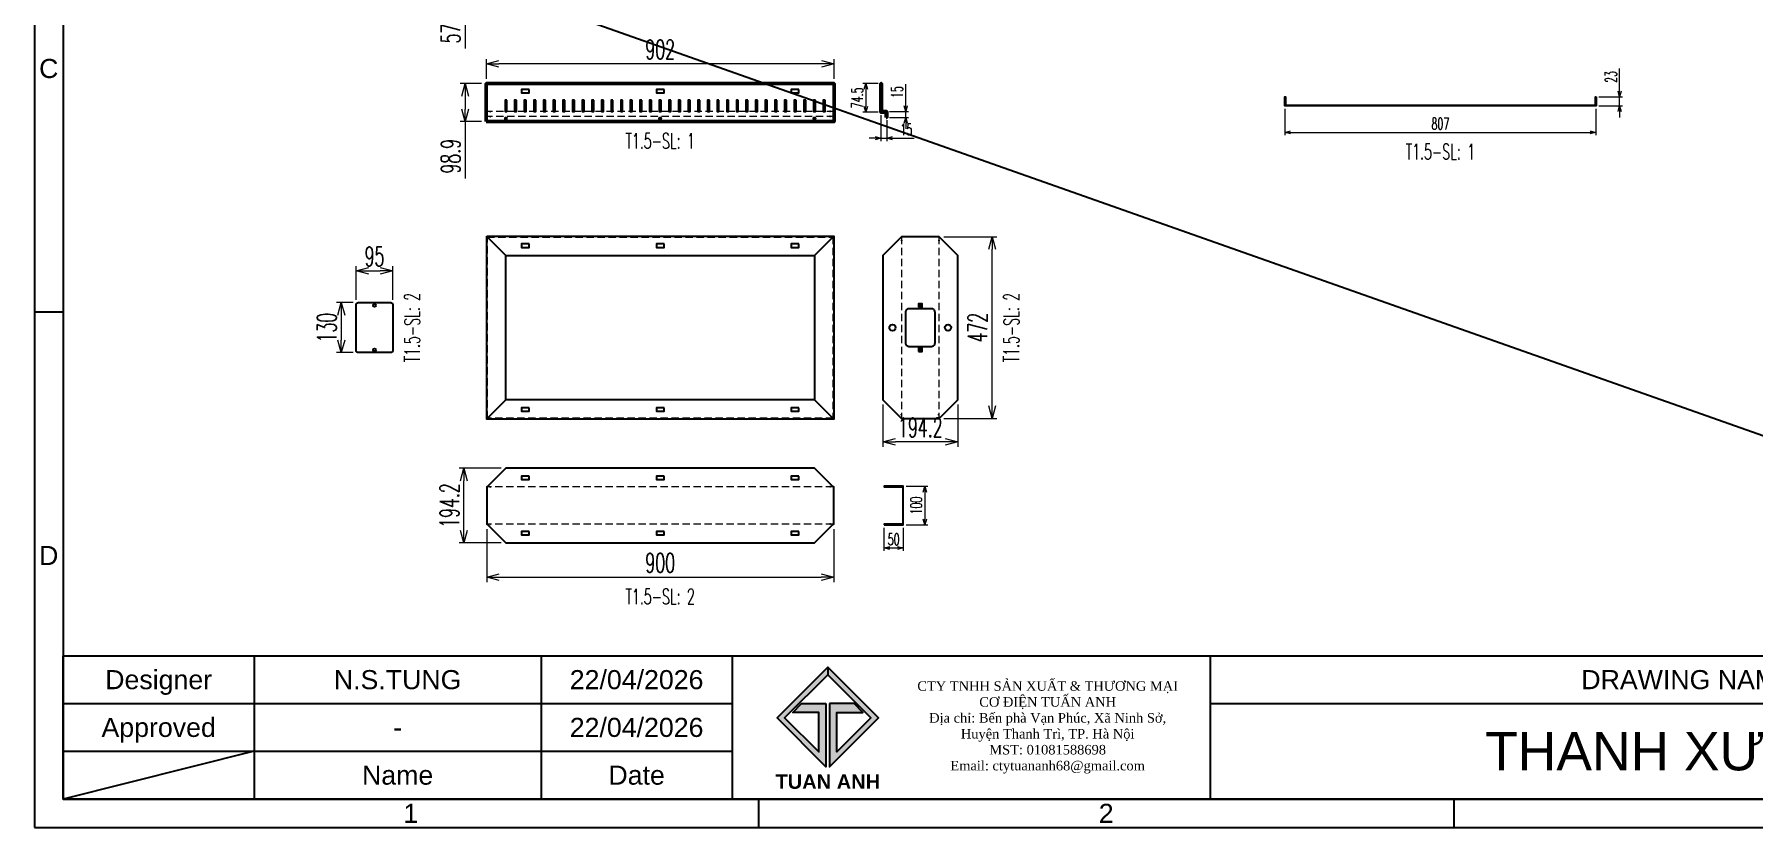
# Model space of a CAD drawing. Header units: millimetres. Extents: x -28296 to 1159, y -35880 to -26991.
# Drawn here: x -13568 to -9109, y -35880 to -33820 of the extents above; entities that cross this region are included whole.
import ezdxf
from ezdxf.enums import TextEntityAlignment as Align

# ---------------------------------------------------------------- set-up
doc = ezdxf.new("R2010")
doc.units = ezdxf.units.MM
doc.header["$LTSCALE"] = 3
doc.linetypes.add('HIDDEN', pattern=[9.525, 6.35, -3.175])
doc.layers.add('@.DM. KÍCH THƯỚC', color=8, linetype='Continuous', lineweight=5, transparency=0.2)
for name, color, linetype in [('@.DM. NÉT CHÍNH', 7, 'Continuous'), ('@.TEXT', 7, 'Continuous'), ('@.VISIBLE', 7, 'Continuous'), ('dim', 7, 'Continuous')]:
    doc.layers.add(name, color=color, linetype=linetype)
doc.layers.add('@.DM. NÉT ĐỨT', color=8, linetype='HIDDEN', lineweight=9)
doc.layers.add('Visible (ISO)', color=7, linetype='Continuous', lineweight=50)
doc.styles.add('Ann_w01', font='romans.shx', dxfattribs={"width": 0.6, "bigfont": 'chineset.shx'})
doc.styles.add('Arial', font='arial.ttf')
doc.dimstyles.new('Dim 01_SC15', dxfattribs={"dimscale": 15, "dimtxt": 2, "dimasz": 1, "dimexe": 0.5, "dimexo": 0.5, "dimgap": 0.5, "dimtad": 1, "dimdec": 1, "dimzin": 12, "dimdsep": 46, "dimtxsty": 'Ann_w01', "dimblk": 'OPEN30', "dimcen": 1.5, "dimclrd": 6, "dimclre": 6, "dimclrt": 3, "dimazin": 3, "dimtm": 1e-09, "dimtfac": 1, "dimtdec": 1, "dimtmove": 0, "dimatfit": 3, "dimldrblk": 'OPEN30', "dimfxl": 1, "dimtolj": 1, "dimlwd": 20, "dimlwe": 20, "dimarcsym": 0})
doc.dimstyles.new('Dim 01_SC25', dxfattribs={"dimscale": 25, "dimtxt": 2, "dimasz": 1.3, "dimexe": 0.5, "dimexo": 0.5, "dimgap": 0.5, "dimtad": 1, "dimdec": 1, "dimzin": 12, "dimdsep": 46, "dimtxsty": 'Ann_w01', "dimblk": 'OPEN30', "dimcen": 1.5, "dimclrd": 6, "dimclre": 6, "dimclrt": 3, "dimadec": 1, "dimazin": 3, "dimtm": 1e-09, "dimtfac": 1, "dimtdec": 1, "dimtmove": 0, "dimatfit": 3, "dimldrblk": 'OPEN30', "dimfxl": 1, "dimtolj": 1, "dimlwd": 20, "dimlwe": 20, "dimarcsym": 0})

# ---------------------------------------------------------------- blocks, each defined once
blk = doc.blocks.new('_Open30')
at = {"color": 0, "linetype": 'ByBlock', "lineweight": -2}
for p, q in [((-1, 0.27), (0, 0)), ((0, 0), (-1, -0.27)), ((0, 0), (-1, 0))]:
    blk.add_line(p, q, dxfattribs=at)
blk = doc.blocks.new('*D2020')
at = {"layer": '@.DM. KÍCH THƯỚC', "color": 6, "lineweight": 20, "transparency": 16777216}
for p, q in [((-12396.2, -33935.6), (-12396.2, -33884.6)), ((-11494.2, -33935.6), (-11494.2, -33884.6)), ((-11526.7, -33897.1), (-12363.7, -33897.1))]:
    blk.add_line(p, q, dxfattribs=at)
at = {"layer": 'Defpoints', "color": 0, "transparency": 16777216}
for p in [(-12396.2, -33897.1), (-12396.2, -33948.1), (-11494.2, -33948.1)]:
    blk.add_point(p, dxfattribs=at)
at = {"layer": '@.DM. KÍCH THƯỚC', "color": 6, "lineweight": 20, "transparency": 16777216, "xscale": 32.5, "yscale": 32.5, "zscale": 32.5, "rotation": 180}
blk.add_blockref('_Open30', (-12396.2, -33897.1), dxfattribs=at)
at = {"layer": '@.DM. KÍCH THƯỚC', "color": 6, "lineweight": 20, "transparency": 16777216, "xscale": 32.5, "yscale": 32.5, "zscale": 32.5}
blk.add_blockref('_Open30', (-11494.2, -33897.1), dxfattribs=at)
at = {"layer": '@.DM. KÍCH THƯỚC', "color": 3, "transparency": 16777216, "insert": (-11945.2, -33859.6), "char_height": 50, "attachment_point": 5, "style": 'Ann_w01'}
blk.add_mtext('\\A1;902', dxfattribs=at)
blk = doc.blocks.new('*D2025')
at = {"layer": '@.DM. KÍCH THƯỚC', "color": 6, "lineweight": 20, "transparency": 16777216}
for p, q in [((-10325, -34013.5), (-10325, -34082.5)), ((-9518, -34013.5), (-9518, -34082.5)), ((-10310, -34075), (-9533, -34075))]:
    blk.add_line(p, q, dxfattribs=at)
at = {"layer": 'Defpoints', "color": 0, "transparency": 16777216}
for p in [(-10325, -34006), (-9518, -34006), (-9518, -34075)]:
    blk.add_point(p, dxfattribs=at)
at = {"layer": '@.DM. KÍCH THƯỚC', "color": 6, "lineweight": 20, "transparency": 16777216, "xscale": 15, "yscale": 15, "zscale": 15, "rotation": 180}
blk.add_blockref('_Open30', (-10325, -34075), dxfattribs=at)
at = {"layer": '@.DM. KÍCH THƯỚC', "color": 6, "lineweight": 20, "transparency": 16777216, "xscale": 15, "yscale": 15, "zscale": 15}
blk.add_blockref('_Open30', (-9518, -34075), dxfattribs=at)
at = {"layer": '@.DM. KÍCH THƯỚC', "color": 3, "transparency": 16777216, "insert": (-9921.5, -34052.5), "char_height": 30, "attachment_point": 5, "style": 'Ann_w01'}
blk.add_mtext('\\A1;807', dxfattribs=at)
blk = doc.blocks.new('*D2027')
at = {"layer": 'Defpoints', "color": 0, "transparency": 16777216}
for p in [(-12395.2, -35092.5), (-11495.2, -35092.5), (-11495.2, -35230.1)]:
    blk.add_point(p, dxfattribs=at)
at = {"layer": 'dim', "color": 6, "lineweight": 20, "transparency": 16777216}
for p, q in [((-12395.2, -35105), (-12395.2, -35242.6)), ((-11495.2, -35105), (-11495.2, -35242.6)), ((-12362.7, -35230.1), (-11527.7, -35230.1))]:
    blk.add_line(p, q, dxfattribs=at)
at = {"layer": 'dim', "color": 6, "lineweight": 20, "transparency": 16777216, "xscale": 32.5, "yscale": 32.5, "zscale": 32.5, "rotation": 180}
blk.add_blockref('_Open30', (-12395.2, -35230.1), dxfattribs=at)
at = {"layer": 'dim', "color": 6, "lineweight": 20, "transparency": 16777216, "xscale": 32.5, "yscale": 32.5, "zscale": 32.5}
blk.add_blockref('_Open30', (-11495.2, -35230.1), dxfattribs=at)
at = {"layer": 'dim', "color": 3, "transparency": 16777216, "insert": (-11945.2, -35192.6), "char_height": 50, "attachment_point": 5, "style": 'Ann_w01'}
blk.add_mtext('\\A1;900', dxfattribs=at)
blk = doc.blocks.new('*D2028')
at = {"layer": 'Defpoints', "color": 0, "transparency": 16777216}
for p in [(-12454.5, -34946.8), (-12345.2, -34946.8), (-12345.2, -35141)]:
    blk.add_point(p, dxfattribs=at)
at = {"layer": 'dim', "color": 6, "lineweight": 20, "transparency": 16777216}
for p, q in [((-12357.7, -34946.8), (-12467, -34946.8)), ((-12454.5, -35108.5), (-12454.5, -34979.3)), ((-12357.7, -35141), (-12467, -35141))]:
    blk.add_line(p, q, dxfattribs=at)
at = {"layer": 'dim', "color": 6, "lineweight": 20, "transparency": 16777216, "xscale": 32.5, "yscale": 32.5, "zscale": 32.5}
for p, rotation in [((-12454.5, -34946.8), 90), ((-12454.5, -35141), 270)]:
    blk.add_blockref('_Open30', p, dxfattribs=dict(at, rotation=rotation))
at = {"layer": 'dim', "color": 3, "transparency": 16777216, "insert": (-12492, -35043.9), "char_height": 50, "attachment_point": 5, "rotation": 90, "style": 'Ann_w01'}
blk.add_mtext('\\A1;194.2', dxfattribs=at)
blk = doc.blocks.new('*D2029')
at = {"layer": 'Defpoints', "color": 0, "transparency": 16777216}
for p in [(-11222, -34345.9), (-11084.4, -34345.9), (-11222, -34817.9)]:
    blk.add_point(p, dxfattribs=at)
at = {"layer": 'dim', "color": 6, "lineweight": 20, "transparency": 16777216}
for p, q in [((-11209.5, -34345.9), (-11071.9, -34345.9)), ((-11084.4, -34785.4), (-11084.4, -34378.4)), ((-11209.5, -34817.9), (-11071.9, -34817.9))]:
    blk.add_line(p, q, dxfattribs=at)
at = {"layer": 'dim', "color": 6, "lineweight": 20, "transparency": 16777216, "xscale": 32.5, "yscale": 32.5, "zscale": 32.5}
for p, rotation in [((-11084.4, -34345.9), 90), ((-11084.4, -34817.9), 270)]:
    blk.add_blockref('_Open30', p, dxfattribs=dict(at, rotation=rotation))
at = {"layer": 'dim', "color": 3, "transparency": 16777216, "insert": (-11121.9, -34581.9), "char_height": 50, "attachment_point": 5, "rotation": 90, "style": 'Ann_w01'}
blk.add_mtext('\\A1;472', dxfattribs=at)
blk = doc.blocks.new('*D2030')
at = {"layer": 'Defpoints', "color": 0, "transparency": 16777216}
for p in [(-11367.7, -34769.4), (-11173.5, -34769.4), (-11367.7, -34878.6)]:
    blk.add_point(p, dxfattribs=at)
at = {"layer": 'dim', "color": 6, "lineweight": 20, "transparency": 16777216}
for p, q in [((-11367.7, -34781.9), (-11367.7, -34891.1)), ((-11173.5, -34781.9), (-11173.5, -34891.1)), ((-11206, -34878.6), (-11335.2, -34878.6))]:
    blk.add_line(p, q, dxfattribs=at)
at = {"layer": 'dim', "color": 6, "lineweight": 20, "transparency": 16777216, "xscale": 32.5, "yscale": 32.5, "zscale": 32.5, "rotation": 180}
blk.add_blockref('_Open30', (-11367.7, -34878.6), dxfattribs=at)
at = {"layer": 'dim', "color": 6, "lineweight": 20, "transparency": 16777216, "xscale": 32.5, "yscale": 32.5, "zscale": 32.5}
blk.add_blockref('_Open30', (-11173.5, -34878.6), dxfattribs=at)
at = {"layer": 'dim', "color": 3, "transparency": 16777216, "insert": (-11270.6, -34841.1), "char_height": 50, "attachment_point": 5, "style": 'Ann_w01'}
blk.add_mtext('\\A1;194.2', dxfattribs=at)
blk = doc.blocks.new('*D2041')
at = {"layer": '@.DM. KÍCH THƯỚC', "color": 6, "lineweight": 20, "transparency": 16777216}
for p, q in [((-9456.8, -33968), (-9456.8, -33908.8)), ((-9510.5, -33983), (-9449.3, -33983)), ((-9510.5, -34006), (-9449.3, -34006)), ((-9456.8, -34006), (-9456.8, -33983)), ((-9456.8, -34021), (-9456.8, -34036))]:
    blk.add_line(p, q, dxfattribs=at)
at = {"layer": 'Defpoints', "color": 0, "transparency": 16777216}
for p in [(-9518, -33983), (-9518, -34006), (-9456.8, -33983)]:
    blk.add_point(p, dxfattribs=at)
at = {"layer": '@.DM. KÍCH THƯỚC', "color": 6, "lineweight": 20, "transparency": 16777216, "xscale": 15, "yscale": 15, "zscale": 15}
for p, rotation in [((-9456.8, -33983), 270), ((-9456.8, -34006), 90)]:
    blk.add_blockref('_Open30', p, dxfattribs=dict(at, rotation=rotation))
at = {"layer": '@.DM. KÍCH THƯỚC', "color": 3, "transparency": 16777216, "insert": (-9479.3, -33930.9), "char_height": 30, "attachment_point": 5, "rotation": 90, "style": 'Ann_w01'}
blk.add_mtext('\\A1;23', dxfattribs=at)
blk = doc.blocks.new('*D2061')
at = {"layer": '@.VISIBLE', "color": 6, "lineweight": 20, "transparency": 16777216}
for p, q in [((-12451.2, -33586), (-12451.2, -33553.5)), ((-12408.7, -33618.5), (-12463.7, -33618.5)), ((-12451.2, -33618.5), (-12451.2, -33675.7)), ((-12408.7, -33675.7), (-12463.7, -33675.7)), ((-12451.2, -33708.2), (-12451.2, -33857.2))]:
    blk.add_line(p, q, dxfattribs=at)
at = {"layer": 'Defpoints', "color": 0, "transparency": 16777216}
for p in [(-12396.2, -33618.5), (-12451.2, -33675.7), (-12396.2, -33675.7)]:
    blk.add_point(p, dxfattribs=at)
at = {"layer": '@.VISIBLE', "color": 6, "lineweight": 20, "transparency": 16777216, "xscale": 32.5, "yscale": 32.5, "zscale": 32.5}
for p, rotation in [((-12451.2, -33618.5), 270), ((-12451.2, -33675.7), 90)]:
    blk.add_blockref('_Open30', p, dxfattribs=dict(at, rotation=rotation))
at = {"layer": '@.VISIBLE', "color": 3, "transparency": 16777216, "insert": (-12488.7, -33799), "char_height": 50, "attachment_point": 5, "rotation": 90, "style": 'Ann_w01'}
blk.add_mtext('\\A1;57.2', dxfattribs=at)
blk = doc.blocks.new('*D2062')
at = {"layer": '@.VISIBLE', "color": 6, "lineweight": 20, "transparency": 16777216}
for p, q in [((-12408.7, -33948.1), (-12463.7, -33948.1)), ((-12451.2, -33980.6), (-12451.2, -34014.5)), ((-12408.7, -34047), (-12463.7, -34047)), ((-12451.2, -34047), (-12451.2, -34194.5))]:
    blk.add_line(p, q, dxfattribs=at)
at = {"layer": 'Defpoints', "color": 0, "transparency": 16777216}
for p in [(-12396.2, -33948.1), (-12451.2, -34047), (-12396.2, -34047)]:
    blk.add_point(p, dxfattribs=at)
at = {"layer": '@.VISIBLE', "color": 6, "lineweight": 20, "transparency": 16777216, "xscale": 32.5, "yscale": 32.5, "zscale": 32.5}
for p, rotation in [((-12451.2, -33948.1), 90), ((-12451.2, -34047), 270)]:
    blk.add_blockref('_Open30', p, dxfattribs=dict(at, rotation=rotation))
at = {"layer": '@.VISIBLE', "color": 3, "transparency": 16777216, "insert": (-12488.7, -34137), "char_height": 50, "attachment_point": 5, "rotation": 90, "style": 'Ann_w01'}
blk.add_mtext('\\A1;98.9', dxfattribs=at)
blk = doc.blocks.new('*D2065')
at = {"layer": '@.DM. KÍCH THƯỚC', "color": 6, "lineweight": 20, "transparency": 16777216}
for p, q in [((-11380.3, -33948.1), (-11419.3, -33948.1)), ((-11411.8, -33963.1), (-11411.8, -34007.6)), ((-11380.3, -34022.6), (-11419.3, -34022.6))]:
    blk.add_line(p, q, dxfattribs=at)
at = {"layer": 'Defpoints', "color": 0, "transparency": 16777216}
for p in [(-11372.8, -33948.1), (-11411.8, -34022.6), (-11372.8, -34022.6)]:
    blk.add_point(p, dxfattribs=at)
at = {"layer": '@.DM. KÍCH THƯỚC', "color": 6, "lineweight": 20, "transparency": 16777216, "xscale": 15, "yscale": 15, "zscale": 15}
for p, rotation in [((-11411.8, -33948.1), 90), ((-11411.8, -34022.6), 270)]:
    blk.add_blockref('_Open30', p, dxfattribs=dict(at, rotation=rotation))
at = {"layer": '@.DM. KÍCH THƯỚC', "color": 3, "transparency": 16777216, "insert": (-11434.3, -33985.3), "char_height": 30, "attachment_point": 5, "rotation": 90, "style": 'Ann_w01'}
blk.add_mtext('\\A1;74.5', dxfattribs=at)
blk = doc.blocks.new('*D2066')
at = {"layer": '@.DM. KÍCH THƯỚC', "color": 6, "lineweight": 20, "transparency": 16777216}
for p, q in [((-11308.5, -34006.1), (-11308.5, -33949.5)), ((-11350.3, -34021.1), (-11301, -34021.1)), ((-11308.5, -34036.1), (-11308.5, -34021.1)), ((-11350.3, -34036.1), (-11301, -34036.1)), ((-11308.5, -34051.1), (-11308.5, -34066.1))]:
    blk.add_line(p, q, dxfattribs=at)
at = {"layer": 'Defpoints', "color": 0, "transparency": 16777216}
for p in [(-11357.8, -34021.1), (-11308.5, -34021.1), (-11357.8, -34036.1)]:
    blk.add_point(p, dxfattribs=at)
at = {"layer": '@.DM. KÍCH THƯỚC', "color": 6, "lineweight": 20, "transparency": 16777216, "xscale": 15, "yscale": 15, "zscale": 15}
for p, rotation in [((-11308.5, -34021.1), 270), ((-11308.5, -34036.1), 90)]:
    blk.add_blockref('_Open30', p, dxfattribs=dict(at, rotation=rotation))
at = {"layer": '@.DM. KÍCH THƯỚC', "color": 3, "transparency": 16777216, "insert": (-11331, -33970.3), "char_height": 30, "attachment_point": 5, "rotation": 90, "style": 'Ann_w01'}
blk.add_mtext('\\A1;15', dxfattribs=at)
blk = doc.blocks.new('*D2067')
at = {"layer": '@.DM. KÍCH THƯỚC', "color": 6, "lineweight": 20, "transparency": 16777216}
for p, q in [((-11372.8, -34030.1), (-11372.8, -34097.6)), ((-11357.8, -34043.6), (-11357.8, -34097.6)), ((-11387.8, -34090.1), (-11402.8, -34090.1)), ((-11372.8, -34090.1), (-11357.8, -34090.1)), ((-11342.8, -34090.1), (-11286.2, -34090.1))]:
    blk.add_line(p, q, dxfattribs=at)
at = {"layer": 'Defpoints', "color": 0, "transparency": 16777216}
for p in [(-11372.8, -34022.6), (-11357.8, -34036.1), (-11357.8, -34090.1)]:
    blk.add_point(p, dxfattribs=at)
at = {"layer": '@.DM. KÍCH THƯỚC', "color": 6, "lineweight": 20, "transparency": 16777216, "xscale": 15, "yscale": 15, "zscale": 15}
blk.add_blockref('_Open30', (-11372.8, -34090.1), dxfattribs=at)
at = {"layer": '@.DM. KÍCH THƯỚC', "color": 6, "lineweight": 20, "transparency": 16777216, "xscale": 15, "yscale": 15, "zscale": 15, "rotation": 180}
blk.add_blockref('_Open30', (-11357.8, -34090.1), dxfattribs=at)
at = {"layer": '@.DM. KÍCH THƯỚC', "color": 3, "transparency": 16777216, "insert": (-11307, -34067.6), "char_height": 30, "attachment_point": 5, "style": 'Ann_w01'}
blk.add_mtext('\\A1;15', dxfattribs=at)
blk = doc.blocks.new('*D2068')
at = {"layer": '@.DM. KÍCH THƯỚC', "color": 6, "lineweight": 20, "transparency": 16777216}
for p, q in [((-11307.3, -34993.9), (-11251.4, -34993.9)), ((-11258.9, -35008.9), (-11258.9, -35078.9)), ((-11307.3, -35093.9), (-11251.4, -35093.9))]:
    blk.add_line(p, q, dxfattribs=at)
at = {"layer": 'Defpoints', "color": 0, "transparency": 16777216}
for p in [(-11314.8, -34993.9), (-11314.8, -35093.9), (-11258.9, -35093.9)]:
    blk.add_point(p, dxfattribs=at)
at = {"layer": '@.DM. KÍCH THƯỚC', "color": 6, "lineweight": 20, "transparency": 16777216, "xscale": 15, "yscale": 15, "zscale": 15}
for p, rotation in [((-11258.9, -34993.9), 90), ((-11258.9, -35093.9), 270)]:
    blk.add_blockref('_Open30', p, dxfattribs=dict(at, rotation=rotation))
at = {"layer": '@.DM. KÍCH THƯỚC', "color": 3, "transparency": 16777216, "insert": (-11281.4, -35043.9), "char_height": 30, "attachment_point": 5, "rotation": 90, "style": 'Ann_w01'}
blk.add_mtext('\\A1;100', dxfattribs=at)
blk = doc.blocks.new('*D2069')
at = {"layer": '@.DM. KÍCH THƯỚC', "color": 6, "lineweight": 20, "transparency": 16777216}
for p, q in [((-11364.8, -35101.4), (-11364.8, -35161.6)), ((-11314.8, -35101.4), (-11314.8, -35161.6)), ((-11349.8, -35154.1), (-11329.8, -35154.1))]:
    blk.add_line(p, q, dxfattribs=at)
at = {"layer": 'Defpoints', "color": 0, "transparency": 16777216}
for p in [(-11364.8, -35093.9), (-11314.8, -35093.9), (-11314.8, -35154.1)]:
    blk.add_point(p, dxfattribs=at)
at = {"layer": '@.DM. KÍCH THƯỚC', "color": 6, "lineweight": 20, "transparency": 16777216, "xscale": 15, "yscale": 15, "zscale": 15, "rotation": 180}
blk.add_blockref('_Open30', (-11364.8, -35154.1), dxfattribs=at)
at = {"layer": '@.DM. KÍCH THƯỚC', "color": 6, "lineweight": 20, "transparency": 16777216, "xscale": 15, "yscale": 15, "zscale": 15}
blk.add_blockref('_Open30', (-11314.8, -35154.1), dxfattribs=at)
at = {"layer": '@.DM. KÍCH THƯỚC', "color": 3, "transparency": 16777216, "insert": (-11339.8, -35131.6), "char_height": 30, "attachment_point": 5, "style": 'Ann_w01'}
blk.add_mtext('\\A1;50', dxfattribs=at)
blk = doc.blocks.new('*D2070')
at = {"layer": 'Defpoints', "color": 0, "transparency": 16777216}
for p in [(-12728.8, -34516.9), (-12772.4, -34646.9), (-12728.8, -34646.9)]:
    blk.add_point(p, dxfattribs=at)
at = {"layer": 'dim', "color": 6, "lineweight": 20, "transparency": 16777216}
for p, q in [((-12741.3, -34516.9), (-12784.9, -34516.9)), ((-12772.4, -34549.4), (-12772.4, -34614.4)), ((-12741.3, -34646.9), (-12784.9, -34646.9))]:
    blk.add_line(p, q, dxfattribs=at)
at = {"layer": 'dim', "color": 6, "lineweight": 20, "transparency": 16777216, "xscale": 32.5, "yscale": 32.5, "zscale": 32.5}
for p, rotation in [((-12772.4, -34516.9), 90), ((-12772.4, -34646.9), 270)]:
    blk.add_blockref('_Open30', p, dxfattribs=dict(at, rotation=rotation))
at = {"layer": 'dim', "color": 3, "transparency": 16777216, "insert": (-12809.9, -34581.9), "char_height": 50, "attachment_point": 5, "rotation": 90, "style": 'Ann_w01'}
blk.add_mtext('\\A1;130', dxfattribs=at)
blk = doc.blocks.new('*D2071')
at = {"layer": 'Defpoints', "color": 0, "transparency": 16777216}
for p in [(-12638.8, -34434.5), (-12733.8, -34521.9), (-12638.8, -34521.9)]:
    blk.add_point(p, dxfattribs=at)
at = {"layer": 'dim', "color": 6, "lineweight": 20, "transparency": 16777216}
for p, q in [((-12733.8, -34509.4), (-12733.8, -34422)), ((-12638.8, -34509.4), (-12638.8, -34422)), ((-12701.3, -34434.5), (-12671.3, -34434.5))]:
    blk.add_line(p, q, dxfattribs=at)
at = {"layer": 'dim', "color": 6, "lineweight": 20, "transparency": 16777216, "xscale": 32.5, "yscale": 32.5, "zscale": 32.5, "rotation": 180}
blk.add_blockref('_Open30', (-12733.8, -34434.5), dxfattribs=at)
at = {"layer": 'dim', "color": 6, "lineweight": 20, "transparency": 16777216, "xscale": 32.5, "yscale": 32.5, "zscale": 32.5}
blk.add_blockref('_Open30', (-12638.8, -34434.5), dxfattribs=at)
at = {"layer": 'dim', "color": 3, "transparency": 16777216, "insert": (-12686.3, -34397), "char_height": 50, "attachment_point": 5, "style": 'Ann_w01'}
blk.add_mtext('\\A1;95', dxfattribs=at)
blk = doc.blocks.new('Lo chu nhat')
at = {"layer": '@.VISIBLE', "color": 6}
blk.add_lwpolyline([(-10, -4.5), (10, -4.5), (10, 4.5), (-10, 4.5)], close=True, dxfattribs=at)
blk = doc.blocks.new('Ecu vuong cai - Taro')
at = {"layer": '@.VISIBLE', "color": 2}
blk.add_lwpolyline([(-4.5, -4.5), (4.5, -4.5), (4.5, 4.5), (-4.5, 4.5)], close=True, dxfattribs=at)
blk.add_circle((0, 0), 2.7, dxfattribs=at)
blk = doc.blocks.new('Dau chan')
at = {"layer": '@.VISIBLE', "color": 1}
blk.add_line((-1, 0), (1, 0), dxfattribs=at)
blk = doc.blocks.new('A$C4dbb82d6')
at = {"layer": '@.VISIBLE'}
h = blk.add_hatch(color=30, dxfattribs=at)
h.dxf.hatch_style = 1
h.paths.add_polyline_path([(0.21, 4.97), (3.62, 1.56), (3.62, 5.97), (1.92, 5.97), (1.3, 5.35), (3.12, 5.35), (3.12, 2.59), (0.74, 4.97), (3.75, 7.98), (3.75, 8.51)])
h = blk.add_hatch(color=150, dxfattribs=at)
h.dxf.hatch_style = 1
h.paths.add_polyline_path([(6.76, 4.97), (4.37, 2.59), (4.37, 5.35), (6.2, 5.35), (5.58, 5.97), (3.88, 5.97), (3.88, 1.56), (7.29, 4.97), (3.75, 8.51), (3.75, 7.98)])
at = {"layer": '@.VISIBLE', "color": 30}
blk.add_lwpolyline([(3.62, 5.97), (3.62, 1.56), (0.21, 4.97), (3.75, 8.51), (3.75, 7.98), (0.74, 4.97), (3.12, 2.59), (3.12, 5.35), (1.3, 5.35), (1.92, 5.97)], close=True, dxfattribs=at)
at = {"layer": '@.VISIBLE', "color": 150}
blk.add_lwpolyline([(3.88, 5.97), (3.88, 1.56), (7.29, 4.97), (3.75, 8.51), (3.75, 7.98), (6.76, 4.97), (4.37, 2.59), (4.37, 5.35), (6.2, 5.35), (5.58, 5.97)], close=True, dxfattribs=at)
at = {"layer": '@.VISIBLE', "color": 30, "insert": (3.75, 0.51), "char_height": 1, "attachment_point": 5, "style": 'Ann_w01'}
blk.add_mtext_dynamic_manual_height_columns('{\\fArial|b1|i0|c0|p34;\\W1;TUAN ANH}', width=7.5, gutter_width=49.6, heights=[0], dxfattribs=at)
blk = doc.blocks.new('KHUNG BAN VE (Made by Tung)')
at = {"layer": '@.VISIBLE', "color": 8}
for p, q in [((3, 54), (0, 54)), ((23, 18), (23, 3)), ((53, 18), (53, 3)), ((73, 18), (73, 3)), ((123, 18), (123, 3)), ((3, 13), (73, 13)), ((123, 13), (294, 13)), ((3, 8), (73, 8)), ((23, 8), (3, 3)), ((75.75, 3), (75.75, 0)), ((148.5, 3), (148.5, 0))]:
    blk.add_line(p, q, dxfattribs=at)
for points in [[(0, 0), (297, 0), (297, 210), (0, 210)], [(3, 3), (294, 3), (294, 207), (3, 207)], [(3, 18), (294, 18), (294, 3), (3, 3)]]:
    blk.add_lwpolyline(points, close=True, dxfattribs=at)
at = {"xscale": 1.5, "yscale": 1.5, "zscale": 1.5}
blk.add_blockref('A$C4dbb82d6', (77.375, 4.041), dxfattribs=at)
at = {"layer": '@.TEXT', "color": 1, "style": 'Arial'}
for s, p in [('C', (1.5, 79.5)), ('D', (1.5, 28.5)), ('22/04/2026', (63, 15.5)), ('22/04/2026', (63, 10.5)), ('1', (39.375, 1.5)), ('2', (112.125, 1.5))]:
    blk.add_text(s, height=2, dxfattribs=at).set_placement(p, align=Align.MIDDLE_CENTER)
at = {"layer": '@.TEXT', "color": 2, "style": 'Arial'}
for s, p in [('Designer', (13, 15.5)), ('DRAWING NAME', (173, 15.5)), ('Approved', (13, 10.5)), ('Name', (38, 5.5)), ('Date', (63, 5.5))]:
    blk.add_text(s, height=2, dxfattribs=at).set_placement(p, align=Align.MIDDLE_CENTER)
at = {"layer": '@.TEXT', "color": 1, "style": 'Arial'}
for tag, height, p in [('DESIGNER_NAME', 2, (38, 15.5)), ('PROJECT_CODE', 2, (258.5, 15.5)), ('SCALE', 2, (289, 15.5)), ('APPROVED_NAME', 2, (38, 10.5)), ('CUSTOMER_NAME', 2, (258.5, 10.5)), ('PAGE', 2, (289, 10.5)), ('DRAWING_NAME', 4, (173, 8)), ('TOTAL', 2, (289, 5.5))]:
    blk.add_attdef(tag, text='', height=height, dxfattribs=at).set_placement(p, align=Align.MIDDLE_CENTER)
at = {"layer": '@.VISIBLE', "color": 30, "insert": (106, 10.5), "char_height": 1, "attachment_point": 5, "style": 'Ann_w01'}
blk.add_mtext_dynamic_manual_height_columns('{\\fTimes New Roman|b0|i0|c0|p18;\\W1;CTY TNHH SẢN XUẤT & THƯƠNG MẠI CƠ ĐIỆN TUẤN ANH\\PĐịa chỉ: Bến phà Vạn Phúc, Xã Ninh Sở, Huyện Thanh Trì, TP. Hà Nội\\PMST: 01081588698\\PEmail: ctytuananh68@gmail.com}', width=28.70976, gutter_width=99.197, heights=[0], dxfattribs=at)

msp = doc.modelspace()

# ---------------------------------------------------------------- linework, layer by layer
for points in [[(-12395.23, -34344.36), (-11495.23, -34344.36), (-11495.23, -34819.36), (-12395.23, -34819.36)], [(-11319.24, -34345.86), (-11367.74, -34394.36), (-11367.74, -34769.36), (-11319.24, -34817.86), (-11222.04, -34817.86), (-11173.54, -34769.36), (-11173.54, -34394.36), (-11222.04, -34345.86), (-11319.24, -34345.86)], [(-12345.23, -34394.36), (-11545.23, -34394.36), (-11545.23, -34769.36), (-12345.23, -34769.36)], [(-11496.73, -34995.28), (-11545.23, -34946.78), (-12345.23, -34946.78), (-12393.73, -34995.28), (-12395.23, -34995.28), (-12395.23, -35092.48), (-12393.73, -35092.48), (-12345.23, -35140.98), (-11545.23, -35140.98), (-11496.73, -35092.48), (-11495.23, -35092.48), (-11495.23, -34995.28)], [(-11364.75, -35093.88), (-11314.75, -35093.88), (-11314.75, -34993.88), (-11364.75, -34993.88), (-11364.75, -34995.38), (-11316.25, -34995.38), (-11316.25, -35092.38), (-11364.75, -35092.38)]]:
    msp.add_lwpolyline(points, close=True)
for points in [[(-12345.23, -34394.36), (-12393.73, -34345.86), (-12395.23, -34345.86)], [(-11545.23, -34394.36), (-11496.73, -34345.86), (-11495.23, -34345.86)], [(-12345.23, -34769.36), (-12393.73, -34817.86), (-12395.23, -34817.86)], [(-11545.23, -34769.36), (-11496.73, -34817.86), (-11495.23, -34817.86)]]:
    msp.add_lwpolyline(points)
at = {"linetype": 'HIDDEN'}
msp.add_lwpolyline([(-12393.73, -34345.86), (-11496.73, -34345.86), (-11496.73, -34817.86), (-12393.73, -34817.86)], close=True, dxfattribs=at)
for points in [[(-12638.8, -34521.86), (-12638.8, -34641.86, -0.4142136), (-12643.8, -34646.86), (-12728.8, -34646.86, -0.4142136), (-12733.8, -34641.86), (-12733.8, -34521.86, -0.4142136), (-12728.8, -34516.86), (-12643.8, -34516.86, -0.4142136)], [(-11233.14, -34541.86), (-11233.14, -34621.86, -0.4142136), (-11243.14, -34631.86), (-11298.14, -34631.86, -0.4142136), (-11308.14, -34621.86), (-11308.14, -34541.86, -0.4142136), (-11298.14, -34531.86), (-11243.14, -34531.86, -0.4142136)]]:
    msp.add_lwpolyline(points, format="xyb", close=True)
for centre, radius in [((-12686.3, -34524.36), 3.5), ((-11342.74, -34581.86), 8), ((-11198.54, -34581.86), 8), ((-12686.3, -34639.36), 3.5)]:
    msp.add_circle(centre, radius)
at = {"layer": '@.DM. NÉT CHÍNH', "color": 4}
msp.add_lwpolyline([(-9517.96, -33982.98), (-9517.96, -34005.98), (-10324.96, -34005.98), (-10324.96, -33982.98), (-10323.46, -33982.98), (-10323.46, -34004.48), (-9519.46, -34004.48), (-9519.46, -33982.98)], close=True, dxfattribs=at)
at = {"layer": '@.DM. NÉT ĐỨT'}
for p, q in [((-11494.23, -34021.16), (-12396.23, -34021.16)), ((-11494.23, -34033.36), (-12396.23, -34033.36))]:
    msp.add_line(p, q, dxfattribs=at)
at = {"layer": '@.DM. NÉT ĐỨT', "linetype": 'HIDDEN'}
for points in [[(-11319.14, -34345.86), (-11319.14, -34817.86)], [(-11222.14, -34345.86), (-11222.14, -34817.86)], [(-11496.73, -34995.38), (-12393.73, -34995.38)], [(-11496.73, -35092.38), (-12393.73, -35092.38)]]:
    msp.add_lwpolyline(points, dxfattribs=at)
at = {"layer": '@.VISIBLE'}
msp.add_line((-20932.38, -30673.43), (-6204.53, -35880.25), dxfattribs=at)
for points in [[(-12342.73, -33991.06), (-12347.73, -33991.06), (-12347.73, -34021.06), (-12342.73, -34021.06)], [(-12317.73, -33991.06), (-12322.73, -33991.06), (-12322.73, -34021.06), (-12317.73, -34021.06)], [(-12292.73, -33991.06), (-12297.73, -33991.06), (-12297.73, -34021.06), (-12292.73, -34021.06)], [(-12267.73, -33991.06), (-12272.73, -33991.06), (-12272.73, -34021.06), (-12267.73, -34021.06)], [(-12242.73, -33991.06), (-12247.73, -33991.06), (-12247.73, -34021.06), (-12242.73, -34021.06)], [(-12217.73, -33991.06), (-12222.73, -33991.06), (-12222.73, -34021.06), (-12217.73, -34021.06)], [(-12192.73, -33991.06), (-12197.73, -33991.06), (-12197.73, -34021.06), (-12192.73, -34021.06)], [(-12167.73, -33991.06), (-12172.73, -33991.06), (-12172.73, -34021.06), (-12167.73, -34021.06)], [(-12142.73, -33991.06), (-12147.73, -33991.06), (-12147.73, -34021.06), (-12142.73, -34021.06)], [(-12117.73, -33991.06), (-12122.73, -33991.06), (-12122.73, -34021.06), (-12117.73, -34021.06)], [(-12092.73, -33991.06), (-12097.73, -33991.06), (-12097.73, -34021.06), (-12092.73, -34021.06)], [(-12067.73, -33991.06), (-12072.73, -33991.06), (-12072.73, -34021.06), (-12067.73, -34021.06)], [(-12042.73, -33991.06), (-12047.73, -33991.06), (-12047.73, -34021.06), (-12042.73, -34021.06)], [(-12017.73, -33991.06), (-12022.73, -33991.06), (-12022.73, -34021.06), (-12017.73, -34021.06)], [(-11992.73, -33991.06), (-11997.73, -33991.06), (-11997.73, -34021.06), (-11992.73, -34021.06)], [(-11967.73, -33991.06), (-11972.73, -33991.06), (-11972.73, -34021.06), (-11967.73, -34021.06)], [(-11942.73, -33991.06), (-11947.73, -33991.06), (-11947.73, -34021.06), (-11942.73, -34021.06)], [(-11917.73, -33991.06), (-11922.73, -33991.06), (-11922.73, -34021.06), (-11917.73, -34021.06)], [(-11892.73, -33991.06), (-11897.73, -33991.06), (-11897.73, -34021.06), (-11892.73, -34021.06)], [(-11867.73, -33991.06), (-11872.73, -33991.06), (-11872.73, -34021.06), (-11867.73, -34021.06)], [(-11842.73, -33991.06), (-11847.73, -33991.06), (-11847.73, -34021.06), (-11842.73, -34021.06)], [(-11817.73, -33991.06), (-11822.73, -33991.06), (-11822.73, -34021.06), (-11817.73, -34021.06)], [(-11792.73, -33991.06), (-11797.73, -33991.06), (-11797.73, -34021.06), (-11792.73, -34021.06)], [(-11767.73, -33991.06), (-11772.73, -33991.06), (-11772.73, -34021.06), (-11767.73, -34021.06)], [(-11742.73, -33991.06), (-11747.73, -33991.06), (-11747.73, -34021.06), (-11742.73, -34021.06)], [(-11717.73, -33991.06), (-11722.73, -33991.06), (-11722.73, -34021.06), (-11717.73, -34021.06)], [(-11692.73, -33991.06), (-11697.73, -33991.06), (-11697.73, -34021.06), (-11692.73, -34021.06)], [(-11667.73, -33991.06), (-11672.73, -33991.06), (-11672.73, -34021.06), (-11667.73, -34021.06)], [(-11642.73, -33991.06), (-11647.73, -33991.06), (-11647.73, -34021.06), (-11642.73, -34021.06)], [(-11617.73, -33991.06), (-11622.73, -33991.06), (-11622.73, -34021.06), (-11617.73, -34021.06)], [(-11592.73, -33991.06), (-11597.73, -33991.06), (-11597.73, -34021.06), (-11592.73, -34021.06)], [(-11567.73, -33991.06), (-11572.73, -33991.06), (-11572.73, -34021.06), (-11567.73, -34021.06)], [(-11542.73, -33991.06), (-11547.73, -33991.06), (-11547.73, -34021.06), (-11542.73, -34021.06)], [(-11517.73, -33991.06), (-11522.73, -33991.06), (-11522.73, -34021.06), (-11517.73, -34021.06)]]:
    msp.add_lwpolyline(points, close=True, dxfattribs=at)
at = {"layer": 'Visible (ISO)'}
for points in [[(-12396.23, -34046.96), (-11494.23, -34046.96), (-11494.23, -33948.06), (-12396.23, -33948.06)], [(-11359.26, -34036.06), (-11359.26, -34022.56), (-11372.76, -34022.56), (-11372.76, -33948.06), (-11371.26, -33948.06), (-11371.26, -34021.06), (-11357.76, -34021.06), (-11357.76, -34036.06)]]:
    msp.add_lwpolyline(points, close=True, dxfattribs=at)
for centre in [(-12345.23, -34039.46), (-11945.23, -34039.46), (-11545.23, -34039.46)]:
    msp.add_circle(centre, 1, dxfattribs=at)

# ---------------------------------------------------------------- block references
at = {"layer": '@.VISIBLE'}
ref = msp.add_blockref('KHUNG BAN VE (Made by Tung)', (-13568.45, -35880.25), dxfattribs=dict(at, xscale=24.79435096761154, yscale=24.79435096761154, zscale=24.79435096761154))
ref.add_attrib('APPROVED_NAME', '-', dxfattribs={"layer": '@.TEXT', "color": 1, "height": 49.59, "style": 'Arial'}).set_placement((-12626.27, -35619.91), align=Align.MIDDLE_CENTER)
ref.add_attrib('DESIGNER_NAME', 'N.S.TUNG', dxfattribs={"layer": '@.TEXT', "color": 1, "height": 49.589, "style": 'Arial'}).set_placement((-12626.27, -35495.94), align=Align.MIDDLE_CENTER)
ref.add_attrib('DRAWING_NAME', 'THANH XƯƠNG', dxfattribs={"layer": '@.TEXT', "color": 1, "height": 99.1774, "style": 'Arial'}).set_placement((-9279.03, -35681.89), align=Align.MIDDLE_CENTER)
for name, p, rotation in [('Lo chu nhat', (-12295.23, -33968.06), 180), ('Lo chu nhat', (-11945.23, -33968.06), 180), ('Lo chu nhat', (-11595.23, -33968.06), 180), ('Lo chu nhat', (-12295.23, -34369.16), 180), ('Lo chu nhat', (-11945.23, -34369.16), 180), ('Lo chu nhat', (-11595.23, -34369.16), 180), ('Dau chan', (-11319.14, -34355.86), 270), ('Lo chu nhat', (-12295.23, -34794.56), 180), ('Lo chu nhat', (-11945.23, -34794.56), 180), ('Lo chu nhat', (-11595.23, -34794.56), 180), ('Dau chan', (-11222.14, -34807.86), 90.00000000000001), ('Lo chu nhat', (-12295.23, -34971.98), 180), ('Lo chu nhat', (-11945.23, -34971.98), 180), ('Lo chu nhat', (-11595.23, -34971.98), 180), ('Lo chu nhat', (-12295.23, -35115.78), 180), ('Lo chu nhat', (-11945.23, -35115.78), 180), ('Lo chu nhat', (-11595.23, -35115.78), 180)]:
    msp.add_blockref(name, p, dxfattribs=dict(at, rotation=rotation))
for name, p in [('Dau chan', (-12386.23, -34021.16)), ('Dau chan', (-12386.23, -34033.36)), ('Ecu vuong cai - Taro', (-11270.64, -34524.36)), ('Ecu vuong cai - Taro', (-11270.64, -34639.36)), ('Dau chan', (-12386.23, -34995.38)), ('Dau chan', (-12386.23, -35092.38))]:
    msp.add_blockref(name, p, dxfattribs=at)
at = {"layer": '@.VISIBLE', "xscale": -1}
for p in [(-11504.23, -34021.16), (-11504.23, -34033.36), (-11504.23, -34995.38), (-11504.23, -35092.38)]:
    msp.add_blockref('Dau chan', p, dxfattribs=at)
for p, rotation in [((-11222.14, -34355.86), 90), ((-11319.14, -34807.86), 270)]:
    msp.add_blockref('Dau chan', p, dxfattribs=dict(at, rotation=rotation))

# ---------------------------------------------------------------- texts
at = {"layer": '@.DM. NÉT CHÍNH', "color": 1, "style": 'Ann_w01', "width": 0.6}
for s, p in [('T1.5-SL: 1', (-11945.23, -34096.96)), ('T1.5-SL: 1', (-9921.46, -34124.98)), ('T1.5-SL: 2', (-11945.23, -35280.08))]:
    msp.add_text(s, height=40, dxfattribs=at).set_placement(p, align=Align.MIDDLE_CENTER)
for p in [(-12588.8, -34581.86), (-11034.44, -34581.86)]:
    msp.add_text('T1.5-SL: 2', height=40, rotation=90, dxfattribs=at).set_placement(p, align=Align.MIDDLE_CENTER)

# ---------------------------------------------------------------- dimensions: what is measured, and where the dimension line sits
at = {"layer": '@.DM. KÍCH THƯỚC'}
for base, p1, p2, dimstyle, picture, middle in [((-12396.23, -33897.07), (-11494.23, -33948.06), (-12396.23, -33948.06), 'Dim 01_SC25', '*D2020', (-11945.23, -33859.57)), ((-11357.76, -34090.05), (-11372.76, -34022.56), (-11357.76, -34036.06), 'Dim 01_SC15', '*D2067', (-11306.98, -34067.55)), ((-9517.96, -34074.98), (-10324.96, -34005.98), (-9517.96, -34005.98), 'Dim 01_SC15', '*D2025', (-9921.46, -34052.48)), ((-11314.75, -35154.06), (-11364.75, -35093.88), (-11314.75, -35093.88), 'Dim 01_SC15', '*D2069', (-11339.75, -35131.56))]:
    dim = msp.add_linear_dim(base=base, p1=p1, p2=p2, dimstyle=dimstyle, dxfattribs=at)
    dim.commit()
    dim.dimension.update_dxf_attribs({"geometry": picture, "text_midpoint": middle})
for base, p1, p2, picture, middle in [((-9456.75, -33982.98), (-9517.96, -34005.98), (-9517.96, -33982.98), '*D2041', (-9479.25, -33930.91)), ((-11411.76, -34022.56), (-11372.76, -33948.06), (-11372.76, -34022.56), '*D2065', (-11434.26, -33985.31)), ((-11308.54, -34021.06), (-11357.76, -34036.06), (-11357.76, -34021.06), '*D2066', (-11331.04, -33970.27)), ((-11258.93, -35093.88), (-11314.75, -34993.88), (-11314.75, -35093.88), '*D2068', (-11281.43, -35043.88))]:
    dim = msp.add_linear_dim(base=base, p1=p1, p2=p2, angle=90, dimstyle='Dim 01_SC15', dxfattribs=at)
    dim.commit()
    dim.dimension.update_dxf_attribs({"geometry": picture, "text_midpoint": middle})
at = {"layer": '@.VISIBLE'}
for base, p1, p2, picture, middle in [((-12451.18, -33675.74), (-12396.23, -33618.54), (-12396.23, -33675.74), '*D2061', (-12488.68, -33798.95)), ((-12451.18, -34046.96), (-12396.23, -33948.06), (-12396.23, -34046.96), '*D2062', (-12488.68, -34136.96))]:
    dim = msp.add_linear_dim(base=base, p1=p1, p2=p2, angle=90, dimstyle='Dim 01_SC25', dxfattribs=at)
    dim.commit()
    dim.dimension.update_dxf_attribs({"geometry": picture, "text_midpoint": middle})
at = {"layer": 'dim'}
for base, p1, p2, angle, picture, middle in [((-12638.8, -34434.51), (-12733.8, -34521.86), (-12638.8, -34521.86), 180, '*D2071', (-12686.3, -34397.01)), ((-11084.44, -34345.86), (-11222.04, -34817.86), (-11222.04, -34345.86), 90, '*D2029', (-11121.94, -34581.86)), ((-12772.42, -34646.86), (-12728.8, -34516.86), (-12728.8, -34646.86), 90, '*D2070', (-12809.92, -34581.86)), ((-11367.74, -34878.63), (-11173.54, -34769.36), (-11367.74, -34769.36), 180, '*D2030', (-11270.64, -34841.13)), ((-12454.5, -34946.78), (-12345.23, -35140.98), (-12345.23, -34946.78), 90, '*D2028', (-12492, -35043.88))]:
    dim = msp.add_linear_dim(base=base, p1=p1, p2=p2, angle=angle, dimstyle='Dim 01_SC25', dxfattribs=at)
    dim.commit()
    dim.dimension.update_dxf_attribs({"geometry": picture, "text_midpoint": middle})
dim = msp.add_linear_dim(base=(-11495.23, -35230.08), p1=(-12395.23, -35092.48), p2=(-11495.23, -35092.48), dimstyle='Dim 01_SC25', dxfattribs=at)
dim.commit()
dim.dimension.update_dxf_attribs({"geometry": '*D2027', "text_midpoint": (-11945.23, -35192.58)})

doc.saveas('drawing.dxf')
